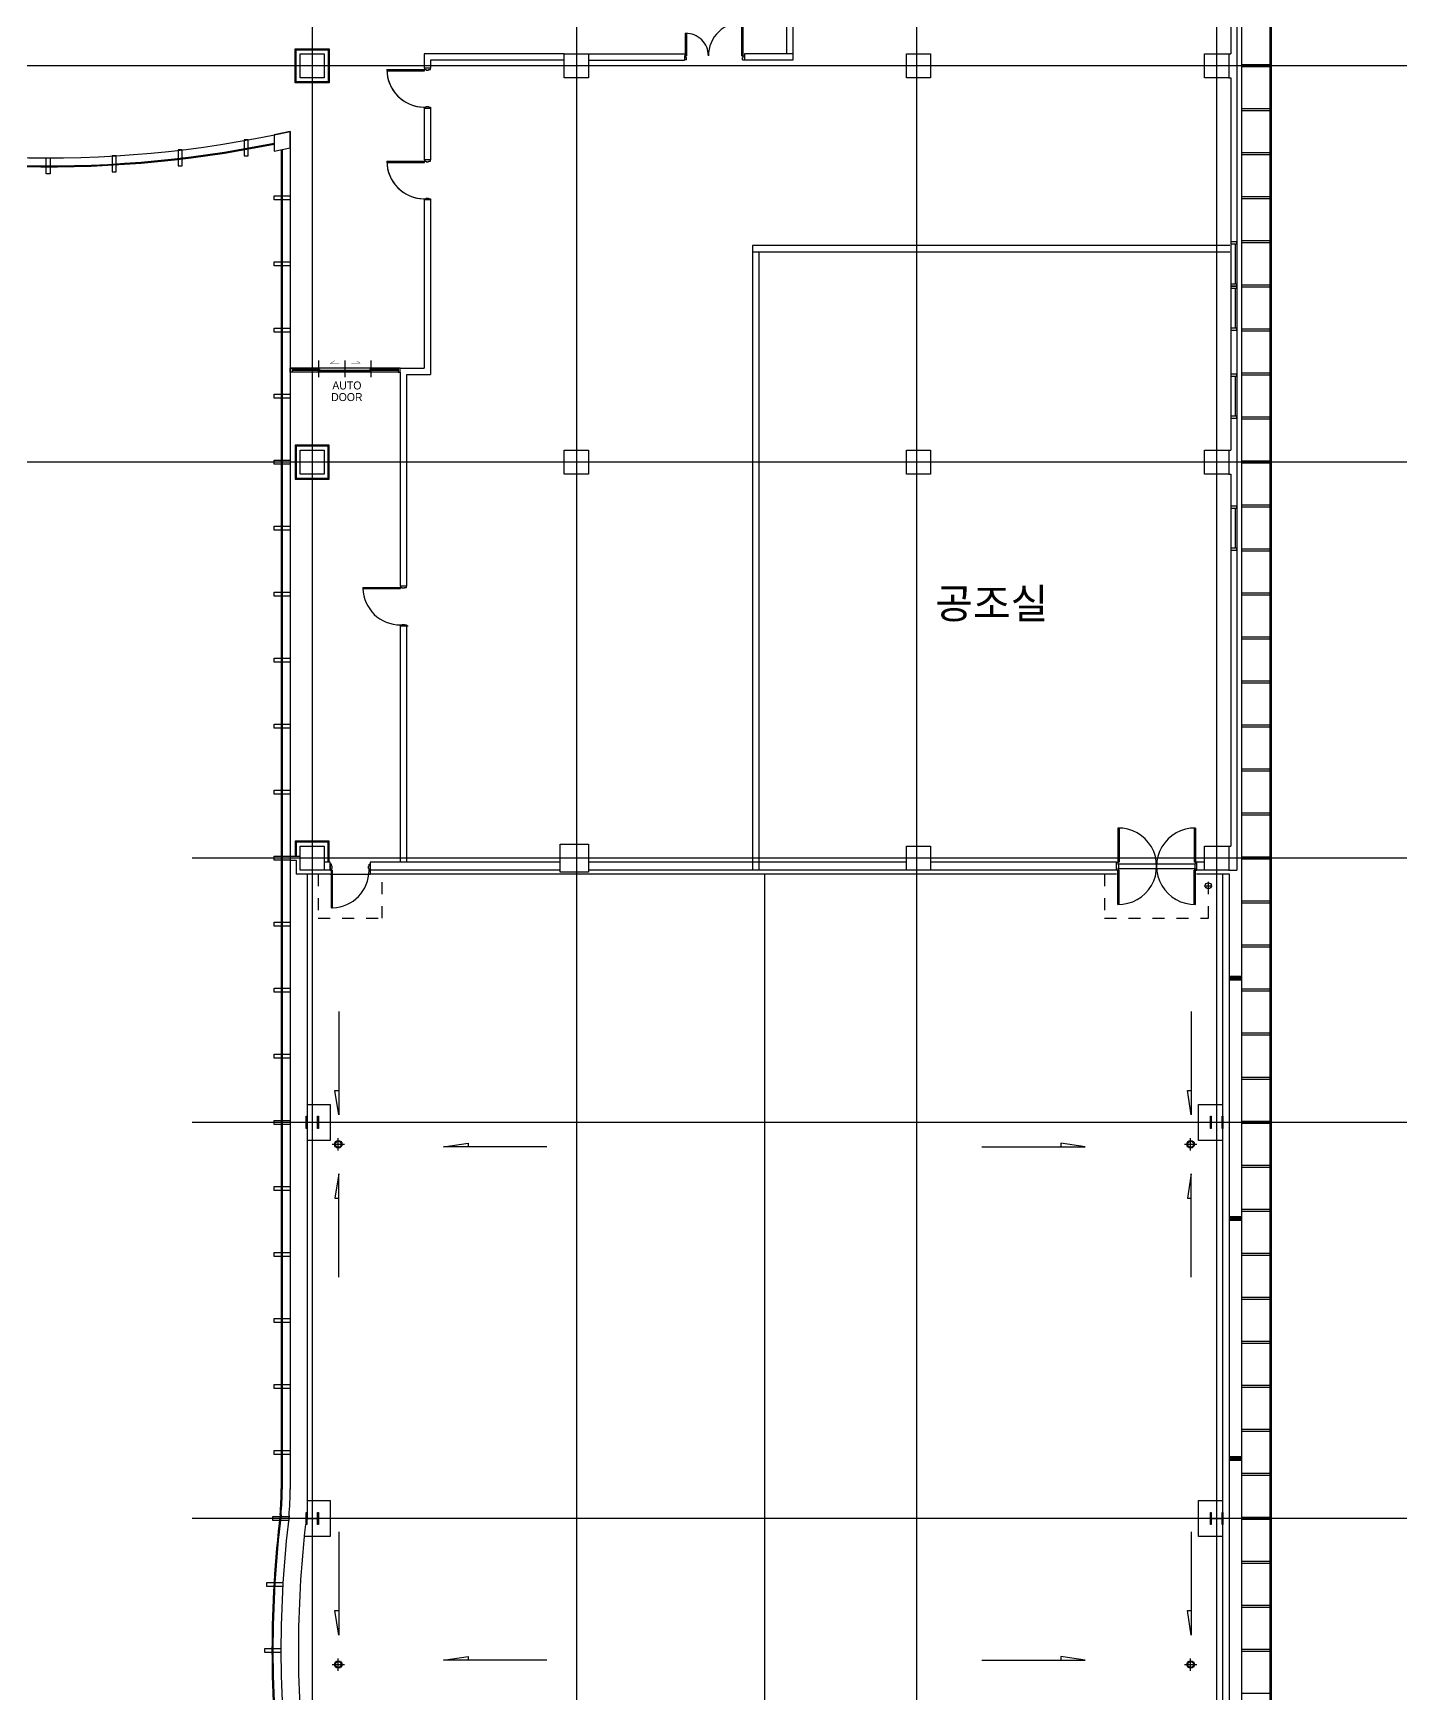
# Model space of a CAD drawing. Header units: metres. Extents: x 854089 to 1083578, y 553449 to 701949.
# Drawn here: x 964272 to 998444, y 603847 to 645344 of the extents above; entities that cross this region are included whole.
import ezdxf

# ---------------------------------------------------------------- set-up
doc = ezdxf.new("R2010")
doc.units = ezdxf.units.M
doc.header["$LTSCALE"] = 300
for name, pattern in [('3$0$HID1', [0.375, 0.25, -0.125]), ('CEN', [62, 60, -1, 0, -1]), ('HIDDEN', [2, 1, -1])]:
    doc.linetypes.add(name, pattern=pattern)
for name, color, linetype in [('0-18', 1, 'Continuous'), ('A-AL', 6, 'Continuous'), ('A-CEN', 1, 'CEN'), ('A-CEN-1', 1, 'Continuous'), ('A-CIRC', 6, 'Continuous'), ('A-CON', 2, 'Continuous'), ('A-DOR', 4, 'Continuous'), ('A-ELE-9', 9, 'Continuous'), ('A-HAT-1', 9, 'Continuous'), ('A-TXT', 3, 'Continuous'), ('A-TXT-S', 3, 'Continuous'), ('A-WAL-BLK', 3, 'Continuous'), ('A-WAL-DW', 7, 'Continuous'), ('A-WIN-GLASS', 4, 'Continuous'), ('ELE9', 9, 'Continuous'), ('KUK-WALL-DRYWALL', 4, 'Continuous'), ('KUK-WALL-FIN 1', 30, 'Continuous'), ('mk', 4, 'Continuous'), ('STEL', 3, 'Continuous'), ('STL', 3, 'Continuous'), ('TXT', 7, 'Continuous'), ('WID', 4, 'Continuous'), ('z', 9, 'Continuous'), ('외장그레이팅', 4, 'Continuous'), ('주차장배수', 3, 'Continuous'), ('특수설계 영역', 225, 'Continuous'), ('프레임', 5, 'Continuous')]:
    doc.layers.add(name, color=color, linetype=linetype)
doc.layers.add('sol-land', color=8, linetype='Continuous', lineweight=25)
doc.styles.add('GHD', font='')
doc.styles.add('돋움', font='')
doc.styles.get('GHD').set_extended_font_data('Dotum')
doc.styles.get('돋움').set_extended_font_data('Dotum')

# ---------------------------------------------------------------- blocks, each defined once
blk = doc.blocks.new('이중외피a')
at = {"layer": '외장그레이팅'}
for p, q in [((2453834, -667086, 0), (2453834, -750083, 0)), ((2453864, -667056, 0), (2453864, -750124, 0))]:
    blk.add_line(p, q, dxfattribs=at)
at = {"layer": '프레임'}
for p, q in [((2453834, -687961, 0), (2453124, -687961, 0)), ((2453834, -688011, 0), (2453124, -688011, 0)), ((2453834, -689061, 0), (2453124, -689061, 0)), ((2453834, -689111, 0), (2453124, -689111, 0)), ((2453834, -690161, 0), (2453124, -690161, 0)), ((2453834, -690211, 0), (2453124, -690211, 0)), ((2453834, -691261, 0), (2453124, -691261, 0)), ((2453834, -691311, 0), (2453124, -691311, 0)), ((2453834, -692361, 0), (2453124, -692361, 0)), ((2453834, -692411, 0), (2453124, -692411, 0)), ((2453834, -693461, 0), (2453124, -693461, 0)), ((2453834, -693511, 0), (2453124, -693511, 0)), ((2453834, -694561, 0), (2453124, -694561, 0)), ((2453834, -694611, 0), (2453124, -694611, 0)), ((2453834, -695661, 0), (2453124, -695661, 0)), ((2453834, -695711, 0), (2453124, -695711, 0)), ((2453834, -696761, 0), (2453124, -696761, 0)), ((2453834, -696811, 0), (2453124, -696811, 0)), ((2453834, -697861, 0), (2453124, -697861, 0)), ((2453834, -697911, 0), (2453124, -697911, 0)), ((2453834, -698961, 0), (2453124, -698961, 0)), ((2453834, -699011, 0), (2453124, -699011, 0)), ((2453834, -700061, 0), (2453124, -700061, 0)), ((2453834, -700111, 0), (2453124, -700111, 0)), ((2453834, -701161, 0), (2453124, -701161, 0)), ((2453834, -701211, 0), (2453124, -701211, 0)), ((2453834, -702261, 0), (2453124, -702261, 0)), ((2453834, -702311, 0), (2453124, -702311, 0)), ((2453834, -703361, 0), (2453124, -703361, 0)), ((2453834, -703411, 0), (2453124, -703411, 0)), ((2453834, -704461, 0), (2453124, -704461, 0)), ((2453834, -704511, 0), (2453124, -704511, 0)), ((2453834, -705561, 0), (2453124, -705561, 0)), ((2453834, -705611, 0), (2453124, -705611, 0)), ((2453834, -706661, 0), (2453124, -706661, 0)), ((2453834, -706711, 0), (2453124, -706711, 0)), ((2453834, -707761, 0), (2453124, -707761, 0)), ((2453834, -707811, 0), (2453124, -707811, 0)), ((2453834, -708861, 0), (2453124, -708861, 0)), ((2453834, -708911, 0), (2453124, -708911, 0)), ((2453834, -709961, 0), (2453124, -709961, 0)), ((2453834, -710011, 0), (2453124, -710011, 0)), ((2453834, -711061, 0), (2453124, -711061, 0)), ((2453834, -711111, 0), (2453124, -711111, 0)), ((2453834, -712161, 0), (2453124, -712161, 0)), ((2453834, -712211, 0), (2453124, -712211, 0)), ((2453834, -713261, 0), (2453124, -713261, 0)), ((2453834, -713311, 0), (2453124, -713311, 0)), ((2453834, -714361, 0), (2453124, -714361, 0)), ((2453834, -714411, 0), (2453124, -714411, 0)), ((2453834, -715461, 0), (2453124, -715461, 0)), ((2453834, -715511, 0), (2453124, -715511, 0)), ((2453834, -716561, 0), (2453124, -716561, 0)), ((2453834, -716611, 0), (2453124, -716611, 0)), ((2453834, -717661, 0), (2453124, -717661, 0)), ((2453834, -717711, 0), (2453124, -717711, 0)), ((2453834, -718761, 0), (2453124, -718761, 0)), ((2453834, -718811, 0), (2453124, -718811, 0)), ((2453834, -719861, 0), (2453124, -719861, 0)), ((2453834, -719911, 0), (2453124, -719911, 0)), ((2453834, -720961, 0), (2453124, -720961, 0)), ((2453834, -721011, 0), (2453124, -721011, 0)), ((2453834, -722061, 0), (2453124, -722061, 0)), ((2453834, -722111, 0), (2453124, -722111, 0)), ((2453834, -723161, 0), (2453124, -723161, 0)), ((2453834, -723211, 0), (2453124, -723211, 0)), ((2453834, -724261, 0), (2453124, -724261, 0)), ((2453834, -724311, 0), (2453124, -724311, 0)), ((2453834, -725361, 0), (2453124, -725361, 0)), ((2453834, -725411, 0), (2453124, -725411, 0)), ((2453834, -726461, 0), (2453124, -726461, 0)), ((2453834, -726511, 0), (2453124, -726511, 0)), ((2453834, -727561, 0), (2453124, -727561, 0)), ((2453834, -727611, 0), (2453124, -727611, 0)), ((2453834, -728661, 0), (2453124, -728661, 0))]:
    blk.add_line(p, q, dxfattribs=at)
blk = doc.blocks.new('door_1800_3')
at = {"layer": 'A-DOR'}
for p, q in [((754409, 467845), (754409, 466990)), ((754439, 467845), (754439, 466990)), ((756319, 467845), (756319, 466990)), ((756349, 467845), (756349, 466990)), ((754409, 466990), (754439, 466990)), ((756319, 466990), (756349, 466990)), ((754409, 466790), (754439, 466790)), ((754409, 465935), (754409, 466790)), ((754439, 465935), (754439, 466790)), ((756319, 465935), (756319, 466790)), ((756319, 466790), (756349, 466790)), ((756349, 465935), (756349, 466790))]:
    blk.add_line(p, q, dxfattribs=at)
for points in [[(754379, 466990), (754379, 466790), (754409, 466790), (754409, 466835), (754424, 466835), (754424, 466945), (754409, 466945), (754409, 466990)], [(756379, 466990), (756379, 466790), (756349, 466790), (756349, 466835), (756334, 466835), (756334, 466945), (756349, 466945), (756349, 466990)]]:
    blk.add_lwpolyline(points, close=True, dxfattribs=at)
for centre, start, end in [((754424, 466890), 269.1, 90.9), ((756334, 466890), 89.1, 270.9)]:
    blk.add_arc(centre, 955, start, end, dxfattribs=at)
at = {"layer": 'ELE9'}
for p, q in [((756349, 466945), (754409, 466945)), ((754409, 466835), (756349, 466835))]:
    blk.add_line(p, q, dxfattribs=at)
blk = doc.blocks.new('door_1000')
at = {"layer": 'A-DOR'}
for p, q in [((30, -1090), (30, -150)), ((30, -150), (60, -150)), ((60, -1090), (60, -150)), ((30, -1090), (60, -1090))]:
    blk.add_line(p, q, dxfattribs=at)
at = {"layer": 'A-DOR', "color": 5}
for points in [[(0, 0), (0, -150), (30, -150), (30, -105), (45, -105), (45, -45), (30, -45), (30, 0)], [(1000, 0), (1000, -150), (970, -150), (970, -105), (955, -105), (955, -45), (970, -45), (970, 0)]]:
    blk.add_lwpolyline(points, close=True, dxfattribs=at)
at = {"layer": 'A-DOR', "color": 1}
blk.add_arc((30, -150), 940, 271.8271, 0, dxfattribs=at)
blk = doc.blocks.new('*U27')
at = {"layer": 'STEL'}
blk.add_lwpolyline([(-25.5, -20, -0.4142136), (-7.5, -38), (-7.5, -272, -0.4142136), (-25.5, -290), (-152.5, -290), (-152.5, -310), (152.5, -310), (152.5, -290), (25.5, -290, -0.4142136), (7.5, -272), (7.5, -38, -0.4142136), (25.5, -20), (152.5, -20), (152.5, 0), (-152.5, 0), (-152.5, -20)], format="xyb", close=True, dxfattribs=at)

msp = doc.modelspace()

# ---------------------------------------------------------------- linework, layer by layer
msp.add_line((971693.4, 624326.6, 0), (972693.4, 624326.6, 0))
at = {"elevation": 0}
for points in [[(970694, 642889.2), (970294, 642804), (970294, 642395.1), (970694, 642482.3)], [(967893.4, 642029.2), (967993.4, 642029.2), (967993.4, 642429.2), (967893.4, 642429.2)], [(969543.4, 642277.4), (969643.4, 642277.4), (969643.4, 642677.4), (969543.4, 642677.4)], [(964693.4, 641829), (964593.4, 641829), (964593.4, 642229), (964693.4, 642229)], [(966243.4, 641877.9), (966343.4, 641877.9), (966343.4, 642277.9), (966243.4, 642277.9)], [(970294, 641176.7), (970294, 641276.7), (970694, 641276.7), (970694, 641176.7)], [(970294, 639526.7), (970294, 639626.7), (970694, 639626.7), (970694, 639526.7)], [(970294, 637876.7), (970294, 637976.7), (970694, 637976.7), (970694, 637876.7)], [(970294, 636226.7), (970294, 636326.7), (970694, 636326.7), (970694, 636226.7)], [(970294, 634576.7), (970294, 634676.7), (970694, 634676.7), (970694, 634576.7)], [(970294, 632926.7), (970294, 633026.7), (970694, 633026.7), (970694, 632926.7)], [(970294, 631276.7), (970294, 631376.7), (970694, 631376.7), (970694, 631276.7)], [(970294, 629626.7), (970294, 629726.7), (970694, 629726.7), (970694, 629626.7)], [(970294, 627976.7), (970294, 628076.7), (970694, 628076.7), (970694, 627976.7)], [(970294, 626326.7), (970294, 626426.7), (970694, 626426.7), (970694, 626326.7)], [(970294, 624676.7), (970294, 624776.7), (970694, 624776.7), (970694, 624676.7)], [(970294, 623026.7), (970294, 623126.7), (970694, 623126.7), (970694, 623026.7)], [(970294, 621376.7), (970294, 621476.7), (970694, 621476.7), (970694, 621376.7)], [(970294, 619726.7), (970294, 619826.7), (970694, 619826.7), (970694, 619726.7)], [(970294, 618076.7), (970294, 618176.7), (970694, 618176.7), (970694, 618076.7)], [(970294, 616426.7), (970294, 616526.7), (970694, 616526.7), (970694, 616426.7)], [(970294, 614776.7), (970294, 614876.7), (970694, 614876.7), (970694, 614776.7)], [(970294, 613126.7), (970294, 613226.7), (970694, 613226.7), (970694, 613126.7)], [(970294, 611476.6), (970294, 611576.6), (970694, 611576.6), (970694, 611476.6)], [(970294, 609826.6), (970294, 609926.6), (970694, 609926.6), (970694, 609826.6)], [(970255.6, 608176.6), (970255.6, 608276.6), (970655.6, 608276.6), (970655.6, 608176.6)], [(970110.6, 606526.7), (970110.6, 606626.7), (970510.6, 606626.7), (970510.6, 606526.7)], [(970062.4, 604876.6), (970062.4, 604976.6), (970462.4, 604976.6), (970462.4, 604876.6)]]:
    msp.add_lwpolyline(points, close=True, dxfattribs=at)
at = {"layer": '0-18', "const_width": 10, "elevation": 0}
for points in [[(971923.2, 637092.3), (971699.9, 637092.3), (971805.2, 637161.8)], [(972220.9, 637096), (972444.3, 637096), (972356.3, 637147.6)]]:
    msp.add_lwpolyline(points, dxfattribs=at)
at = {"layer": 'A-AL', "ltscale": 3}
for p, q in [((970693.4, 624776.5, 0), (970943.4, 624776.5, 0)), ((970693.4, 624676.5, 0), (970843.4, 624676.5, 0)), ((970843.4, 624676.5, 0), (970843.4, 624326.6, 0)), ((971693.4, 624326.6, 0), (970843.4, 624326.6, 0)), ((972693.4, 624426.7, 0), (972693.4, 624326.6, 0)), ((991343.4, 624326.6, 0), (972693.4, 624326.6, 0))]:
    msp.add_line(p, q, dxfattribs=at)
at = {"layer": 'A-AL', "ltscale": 3, "elevation": 0}
msp.add_lwpolyline([(915886.6, 646914.8), (909565.3, 667746.6), (994463.4, 667746.6), (994463.4, 583386.9), (973651.2, 589702.2), (973738.2, 589989.3), (994163.4, 583791.4), (994163.4, 624326.6), (993343.4, 624326.6)], dxfattribs=at)
at = {"layer": 'A-CEN'}
for p, q in [((971738.9, 617578.2, 0), (972047.9, 617578.2, 0)), ((971893.4, 617423.7, 0), (971893.4, 617732.7, 0)), ((993038.9, 617578.2, 0), (993347.9, 617578.2, 0)), ((993193.4, 617423.7, 0), (993193.4, 617732.7, 0)), ((971893.4, 604423.7, 0), (971893.4, 604732.7, 0)), ((993193.4, 604423.7, 0), (993193.4, 604732.7, 0)), ((971738.9, 604578.2, 0), (972047.9, 604578.2, 0)), ((993038.9, 604578.2, 0), (993347.9, 604578.2, 0))]:
    msp.add_line(p, q, dxfattribs=at)
at = {"layer": 'A-CEN-1', "linetype": 'Continuous'}
for p, q in [((971243.4, 681575.2), (971243.4, 575286)), ((977843.4, 681575.2), (977843.4, 575286)), ((986343.4, 681575.2), (986343.4, 575286)), ((993843.4, 681575.2), (993843.4, 575286)), ((1019023.5, 644526.6), (880541.6, 644526.6)), ((1019023.5, 634626.6), (928890, 634626.6)), ((1019023.5, 624726.6), (968243.4, 624726.6)), ((1019023.5, 618126.6), (968243.4, 618126.6)), ((1019023.5, 608226.6), (968243.4, 608226.6))]:
    msp.add_line(p, q, dxfattribs=at)
at = {"layer": 'A-CIRC', "const_width": 125, "elevation": 0}
for points in [[(994163.4, 621726.6), (994463.4, 621726.6)], [(994163.4, 615726.6), (994463.4, 615726.6)], [(994163.4, 609726.6), (994463.4, 609726.6)]]:
    msp.add_lwpolyline(points, dxfattribs=at)
at = {"layer": 'A-CIRC'}
for centre, radius in [((971893.4, 617578.2, 0), 93.7), ((971893.4, 617578.2, 0), 75), ((993193.4, 617578.2, 0), 93.7), ((993193.4, 617578.2, 0), 75), ((971893.4, 604578.2, 0), 93.7), ((971893.4, 604578.2, 0), 75), ((993193.4, 604578.2, 0), 93.7), ((993193.4, 604578.2, 0), 75)]:
    msp.add_circle(centre, radius, dxfattribs=at)
at = {"layer": 'A-CON'}
for p, q in [((978143.4, 644826.6), (978143.4, 644226.6)), ((978143.4, 644826.6), (978143.4, 644226.6)), ((977543.4, 634926.6), (978143.4, 634926.6)), ((977543.4, 634326.6), (977543.4, 634926.6)), ((977543.4, 634926.6), (978143.4, 634926.6)), ((977543.4, 634326.6), (977543.4, 634926.6)), ((978143.4, 634926.6), (978143.4, 634326.6)), ((978143.4, 634926.6), (978143.4, 634326.6)), ((978143.4, 634326.6), (977543.4, 634326.6)), ((978143.4, 634326.6), (977543.4, 634326.6))]:
    msp.add_line(p, q, dxfattribs=at)
at = {"layer": 'A-CON', "elevation": 0}
for points in [[(970943.4, 644826.6), (971543.4, 644826.6), (971543.4, 644226.6), (970943.4, 644226.6)], [(977543.4, 644826.6), (978143.4, 644826.6), (978143.4, 644226.6), (977543.4, 644226.6)], [(977543.4, 644826.5), (978143.4, 644826.5), (978143.4, 644226.5), (977543.4, 644226.5)], [(977543.4, 644826.5), (978143.4, 644826.5), (978143.4, 644226.5), (977543.4, 644226.5)], [(986093.4, 644826.7), (986693.4, 644826.7), (986693.4, 644226.7), (986093.4, 644226.7)], [(993543.4, 644826.6), (994143.4, 644826.6), (994143.4, 644226.6), (993543.4, 644226.6)], [(970943.4, 634926.6), (971543.4, 634926.6), (971543.4, 634326.6), (970943.4, 634326.6)], [(986093.4, 634926.6), (986693.4, 634926.6), (986693.4, 634326.6), (986093.4, 634326.6)], [(993543.4, 634926.6), (994143.4, 634926.6), (994143.4, 634326.6), (993543.4, 634326.6)], [(970943.4, 625026.6), (971543.4, 625026.6), (971543.4, 624426.6), (970943.4, 624426.6)], [(977443.4, 625076.6), (978143.4, 625076.6), (978143.4, 624376.6), (977443.4, 624376.6)], [(986093.4, 625026.6), (986693.4, 625026.6), (986693.4, 624426.6), (986093.4, 624426.6)], [(993543.4, 625026.6), (994143.4, 625026.6), (994143.4, 624426.6), (993543.4, 624426.6)]]:
    msp.add_lwpolyline(points, close=True, dxfattribs=at)
at = {"layer": 'A-ELE-9', "elevation": 0}
for points in [[(971128.4, 608234.1), (971128.4, 624326.6)], [(993989, 624326.6), (993989, 584027.5), (974181.5, 590038), (974240.9, 590233.8), (971980.3, 590919.8)], [(971128.4, 618576.6), (971693.4, 618576.6), (971693.4, 617676.6), (971128.4, 617676.6)], [(993989.2, 617676.6), (993393.4, 617676.6), (993393.4, 618576.6), (993989.2, 618576.6)], [(971128.4, 608676.6), (971693.4, 608676.6), (971693.4, 607776.6), (971043.6, 607776.6)], [(993989.2, 607776.6), (993393.4, 607776.6), (993393.4, 608676.6), (993989.2, 608676.6)]]:
    msp.add_lwpolyline(points, dxfattribs=at)
at = {"layer": 'A-HAT-1', "linetype": 'HIDDEN', "elevation": 0}
for points in [[(971393.4, 624326.7), (971393.4, 623226.6), (972993.4, 623226.6), (972993.4, 624326.7)], [(991043.4, 624326.7), (991043.4, 623226.6), (993643.4, 623226.6), (993643.4, 624326.7)]]:
    msp.add_lwpolyline(points, dxfattribs=at)
at = {"layer": 'A-WAL-BLK'}
for p, q in [((971693.4, 624626.6, 0), (971543.4, 624626.6, 0)), ((971693.4, 624426.6, 0), (971693.4, 624626.6, 0)), ((972693.4, 624626.6, 0), (972693.4, 624426.6, 0)), ((977443.4, 624626.6, 0), (972693.4, 624626.6, 0)), ((986093.4, 624626.6, 0), (978143.4, 624626.6, 0)), ((991343.4, 624626.6, 0), (986693.4, 624626.6, 0)), ((993543.4, 624626.6, 0), (993343.4, 624626.6, 0)), ((971693.4, 624426.6, 0), (971543.4, 624426.6, 0)), ((977443.4, 624426.6, 0), (972693.4, 624426.6, 0)), ((986093.4, 624426.6, 0), (978143.4, 624426.6, 0)), ((991343.4, 624426.6, 0), (986693.4, 624426.6, 0)), ((993543.4, 624426.6, 0), (993343.4, 624426.6, 0))]:
    msp.add_line(p, q, dxfattribs=at)
at = {"layer": 'A-WAL-DW'}
for p, q in [((994344, 667626.7, 0), (994344, 624426.6, 0)), ((994194, 650826.7, 0), (994194, 644826.7, 0)), ((983093.4, 645851.6), (983093.4, 644826.6)), ((983253.4, 645851.6), (983253.4, 644666.6)), ((974043.4, 644826.6), (974043.4, 644466.6)), ((977543.4, 644826.6), (974043.4, 644826.6)), ((974203.4, 644666.6), (974203.4, 644466.6)), ((977543.4, 644666.6), (974203.4, 644666.6)), ((978143.4, 644826.6), (980543.4, 644826.6)), ((978143.4, 644666.6), (980543.4, 644666.6)), ((983253.4, 644826.6), (982043.4, 644826.6)), ((983253.4, 644666.6), (982043.4, 644666.6)), ((994144, 644826.7, 0), (994194, 644826.7, 0)), ((994144, 644226.7, 0), (994194, 644226.7, 0)), ((994194, 644226.7, 0), (994194, 634926.7, 0)), ((974043.4, 641176.6), (974043.4, 636976.6)), ((974203.4, 641176.6), (974203.4, 636816.6)), ((982243.4, 640036.6), (982243.4, 624426.7)), ((994173.4, 640036.6), (982243.4, 640036.6)), ((982243.4, 639876.6), (994173.4, 639876.6)), ((982403.4, 639876.6), (982403.4, 624426.7)), ((973443.4, 636976.6), (974043.4, 636976.6)), ((973443.4, 636876.6), (973443.4, 631526.6)), ((973603.4, 636816.6), (974203.4, 636816.6)), ((973603.4, 636816.6), (973603.4, 631526.6)), ((994144, 634926.7, 0), (994194, 634926.7, 0)), ((994144, 634326.7, 0), (994194, 634326.7, 0)), ((994194, 634326.7, 0), (994194, 625026.7, 0)), ((973443.4, 630526.6), (973443.4, 624626.7)), ((973603.4, 630526.6), (973603.4, 624626.7)), ((994144, 625026.7, 0), (994194, 625026.7, 0)), ((994143.4, 624426.6, 0), (994344, 624426.6, 0))]:
    msp.add_line(p, q, dxfattribs=at)
at = {"layer": 'A-WIN-GLASS', "color": 9}
for p, q in [((970694, 642889.2, 0), (970694, 608963.3, 0)), ((971088.4, 608074.1, 0), (971075.9, 608074.1, 0))]:
    msp.add_line(p, q, dxfattribs=at)
at = {"layer": 'A-WIN-GLASS'}
for p, q in [((970470, 642433.5, 0), (970470, 608963.8, 0)), ((970494, 642438.7, 0), (970494, 608963.7, 0)), ((994194, 640076.6, 0), (994194, 639076.6, 0)), ((994304, 640076.6, 0), (994304, 639076.6, 0)), ((994344, 640076.6, 0), (994344, 639076.6, 0)), ((994194, 638976.6, 0), (994194, 637976.6, 0)), ((994304, 638976.6, 0), (994304, 637976.6, 0)), ((994344, 638976.6, 0), (994344, 637976.6, 0)), ((994194, 636776.6, 0), (994194, 635776.6, 0)), ((994304, 636776.6, 0), (994304, 635776.6, 0)), ((994344, 636776.6, 0), (994344, 635776.6, 0)), ((994194, 633476.6, 0), (994194, 632476.6, 0)), ((994304, 633476.6, 0), (994304, 632476.6, 0)), ((994344, 633476.6, 0), (994344, 632476.6, 0))]:
    msp.add_line(p, q, dxfattribs=at)
at = {"layer": 'A-WIN-GLASS', "elevation": 0}
for points in [[(994344, 640126.6), (994194, 640126.6), (994194, 640076.6), (994344, 640076.6)], [(994344, 639076.6), (994194, 639076.6), (994194, 639026.6), (994344, 639026.6)], [(994344, 639026.6), (994194, 639026.6), (994194, 638976.6), (994344, 638976.6)], [(994344, 637976.6), (994194, 637976.6), (994194, 637926.6), (994344, 637926.6)], [(994344, 636826.6), (994194, 636826.6), (994194, 636776.6), (994344, 636776.6)], [(994344, 635776.6), (994194, 635776.6), (994194, 635726.6), (994344, 635726.6)], [(994344, 633526.6), (994194, 633526.6), (994194, 633476.6), (994344, 633476.6)], [(994344, 632476.6), (994194, 632476.6), (994194, 632426.6), (994344, 632426.6)]]:
    msp.add_lwpolyline(points, close=True, dxfattribs=at)
at = {"layer": 'A-WIN-GLASS', "color": 9}
for centre, radius, start, end in [((964643, 670231.3, 0), 28003.7, 253.71666, 282.47882), ((963214, 608966.6, 0), 7480, 354.86308, 0), ((998743.4, 604926.6, 0), 28281, 173.15575, 186.84425), ((998743.4, 604926.6, 0), 27846, 173.50985, 186.49015)]:
    msp.add_arc(centre, radius, start, end, dxfattribs=at)
at = {"layer": 'A-WIN-GLASS'}
for centre, radius, start, end in [((964643.4, 670226.6, 0), 28223, 254.31574, 281.54932), ((964643.4, 670226.6, 0), 28199, 254.31577, 281.55929), ((963214, 608966.6, 0), 7256, 354.86308, 0), ((963214, 608966.6, 0), 7280, 354.86308, 0), ((998743.4, 604926.6, 0), 28505, 173.15575, 186.84425), ((998743.4, 604926.6, 0), 28481, 173.15575, 186.84425)]:
    msp.add_arc(centre, radius, start, end, dxfattribs=at)
at = {"layer": 'KUK-WALL-DRYWALL', "elevation": 0}
for points in [[(970843.4, 644926.6), (971643.4, 644926.6), (971643.4, 644126.6), (970843.4, 644126.6)], [(971643.4, 635026.6), (970843.4, 635026.6), (970843.4, 634226.6), (971643.4, 634226.6)]]:
    msp.add_lwpolyline(points, close=True, dxfattribs=at)
msp.add_lwpolyline([(971643.4, 624626.7), (971643.4, 625126.6), (970843.4, 625126.6), (970843.4, 624776.5)], dxfattribs=at)
at = {"layer": 'KUK-WALL-FIN 1', "elevation": 0}
for points in [[(970818.4, 644951.6), (971668.4, 644951.6), (971668.4, 644101.6), (970818.4, 644101.6)], [(971668.4, 635051.6), (970818.4, 635051.6), (970818.4, 634201.6), (971668.4, 634201.6)]]:
    msp.add_lwpolyline(points, close=True, dxfattribs=at)
msp.add_lwpolyline([(971668.4, 624626.7), (971668.4, 625151.6), (970818.4, 625151.6), (970818.4, 624776.5)], dxfattribs=at)
at = {"layer": 'mk', "elevation": 0}
for points in [[(971905.1, 620896.6), (971905.1, 618314.1), (971811, 618925.6), (971905.1, 618925.6)], [(993205.1, 620896.6), (993205.1, 618314.1), (993111, 618925.6), (993205.1, 618925.6)], [(977108.2, 617511.6), (974525.7, 617511.6), (975137.2, 617605.7), (975137.2, 617511.6)], [(987978.6, 617511.6), (990561.1, 617511.6), (989949.5, 617605.7), (989949.5, 617511.6)], [(971905.1, 614259.8), (971905.1, 616842.2), (971811, 616230.7), (971905.1, 616230.7)], [(993205.1, 614259.8), (993205.1, 616842.2), (993111, 616230.7), (993205.1, 616230.7)], [(971905.1, 607896.6), (971905.1, 605314.1), (971811, 605925.6), (971905.1, 605925.6)], [(993205.1, 607896.6), (993205.1, 605314.1), (993111, 605925.6), (993205.1, 605925.6)], [(977108.2, 604685), (974525.7, 604685), (975137.2, 604779), (975137.2, 604685)], [(987978.6, 604685), (990561.1, 604685), (989949.5, 604779), (989949.5, 604685)]]:
    msp.add_lwpolyline(points, dxfattribs=at)
at = {"layer": 'sol-land'}
msp.add_line((982543.4, 624326.6, 0), (982543.4, 598426.6, 0), dxfattribs=at)
at = {"layer": 'WID'}
for p, q in [((971404.8, 637165.3, 0), (971404.8, 636746.6, 0)), ((972054.8, 637165.3, 0), (972054.8, 636746.6, 0)), ((972704.8, 637165.3, 0), (972704.8, 636746.6, 0)), ((973393.4, 636976.6, 0), (970694, 636976.6, 0)), ((973393.4, 636876.6, 0), (970694, 636876.6, 0)), ((971424.8, 636946.6, 0), (970744, 636946.6, 0)), ((970744, 636926.6, 0), (973393.4, 636926.6, 0)), ((970744, 636926.6, 0), (973393.4, 636926.6, 0)), ((971384.8, 636906.6, 0), (971384.8, 636926.6, 0)), ((972724.8, 636906.6, 0), (971384.8, 636906.6, 0)), ((971424.8, 636946.6, 0), (971424.8, 636926.6, 0)), ((972684.8, 636946.6, 0), (973393.4, 636946.6, 0)), ((972684.8, 636946.6, 0), (973393.4, 636946.6, 0)), ((972684.8, 636946.6, 0), (972684.8, 636926.6, 0)), ((972724.8, 636906.6, 0), (972724.8, 636926.6, 0))]:
    msp.add_line(p, q, dxfattribs=at)
at = {"layer": 'WID', "elevation": 0}
for points in [[(970744, 636976.6), (970744, 636876.6), (970694, 636876.6), (970694, 636976.6)], [(973393.4, 636976.6), (973393.4, 636876.6), (973443.4, 636876.6), (973443.4, 636976.6)]]:
    msp.add_lwpolyline(points, close=True, dxfattribs=at)
at = {"layer": 'z', "color": 4}
for p, q in [((980572.8, 644776.6), (980572.8, 645341.5)), ((980608, 644776.6), (980608, 645340.8)), ((981978.8, 644776.6), (981978.8, 645611.6)), ((982014, 644776.6), (982014, 645610.8)), ((974203.4, 644466.6), (974043.4, 644466.6)), ((974198.4, 644466.6), (974048.4, 644466.6)), ((974048.4, 644466.6), (974048.4, 644436.6)), ((974198.4, 644466.6), (974048.4, 644466.6)), ((974048.4, 644466.6), (974048.4, 644436.6)), ((974198.4, 644436.6), (974198.4, 644466.6)), ((974198.4, 644436.6), (974198.4, 644466.6)), ((980572.8, 644776.6), (980543.4, 644776.6)), ((980543.4, 644776.6), (980543.4, 644676.6)), ((980543.4, 644776.6), (980543.4, 644676.6)), ((980593.3, 644676.6), (980543.4, 644676.6)), ((980572.8, 644740.7), (980572.8, 644776.6)), ((980608, 644776.6), (980572.8, 644776.6)), ((980593.3, 644740.7), (980572.8, 644740.7)), ((980593.3, 644676.6), (980593.3, 644740.7)), ((981978.8, 644776.6), (982014, 644776.6)), ((981993.5, 644676.6), (981993.5, 644740.7)), ((981993.5, 644740.7), (982014, 644740.7)), ((981993.5, 644676.6), (982043.4, 644676.6)), ((982014, 644740.7), (982014, 644776.6)), ((982014, 644776.6), (982043.4, 644776.6)), ((982043.4, 644826.6), (982043.4, 644666.6)), ((973108.4, 644436.6), (974048.4, 644436.6)), ((973108.4, 644436.6), (974048.4, 644436.6)), ((973108.4, 644406.6), (974048.4, 644406.6)), ((973108.4, 644406.6), (974048.4, 644406.6)), ((973128.4, 644406.6), (973128.4, 644436.6)), ((973128.4, 644406.6), (973128.4, 644436.6)), ((974048.4, 644406.6), (974048.4, 644436.6)), ((974048.4, 644436.6), (974093.4, 644436.6)), ((974048.4, 644436.6), (974093.4, 644436.6)), ((974093.4, 644436.6), (974093.4, 644421.6)), ((974093.4, 644436.6), (974093.4, 644421.6)), ((974093.4, 644421.6), (974153.4, 644421.6)), ((974093.4, 644421.6), (974153.4, 644421.6)), ((974153.4, 644421.6), (974153.4, 644436.6)), ((974153.4, 644436.6), (974198.4, 644436.6)), ((974153.4, 644421.6), (974153.4, 644436.6)), ((974153.4, 644436.6), (974198.4, 644436.6)), ((974043.4, 643466.6), (974043.4, 642176.6)), ((974203.4, 643466.6), (974043.4, 643466.6)), ((974048.4, 643466.6), (974048.4, 643496.6)), ((974048.4, 643496.6), (974093.4, 643496.6)), ((974048.4, 643466.6), (974048.4, 643496.6)), ((974048.4, 643496.6), (974093.4, 643496.6)), ((974198.4, 643466.6), (974048.4, 643466.6)), ((974198.4, 643466.6), (974048.4, 643466.6)), ((974093.4, 643496.6), (974093.4, 643511.6)), ((974093.4, 643511.6), (974153.4, 643511.6)), ((974093.4, 643496.6), (974093.4, 643511.6)), ((974093.4, 643511.6), (974153.4, 643511.6)), ((974153.4, 643511.6), (974153.4, 643496.6)), ((974153.4, 643511.6), (974153.4, 643496.6)), ((974153.4, 643496.6), (974198.4, 643496.6)), ((974153.4, 643496.6), (974198.4, 643496.6)), ((974198.4, 643496.6), (974198.4, 643466.6)), ((974198.4, 643496.6), (974198.4, 643466.6)), ((974203.4, 643466.6), (974203.4, 642176.6)), ((973108.4, 642146.6), (974048.4, 642146.6)), ((973108.4, 642146.6), (974048.4, 642146.6)), ((973108.4, 642116.6), (974048.4, 642116.6)), ((973108.4, 642116.6), (974048.4, 642116.6)), ((973128.4, 642116.6), (973128.4, 642146.6)), ((973128.4, 642116.6), (973128.4, 642146.6)), ((974203.4, 642176.6), (974043.4, 642176.6)), ((974198.4, 642176.6), (974048.4, 642176.6)), ((974048.4, 642176.6), (974048.4, 642146.6)), ((974198.4, 642176.6), (974048.4, 642176.6)), ((974048.4, 642176.6), (974048.4, 642146.6)), ((974048.4, 642116.6), (974048.4, 642146.6)), ((974048.4, 642146.6), (974093.4, 642146.6)), ((974048.4, 642146.6), (974093.4, 642146.6)), ((974093.4, 642146.6), (974093.4, 642131.6)), ((974093.4, 642146.6), (974093.4, 642131.6)), ((974093.4, 642131.6), (974153.4, 642131.6)), ((974093.4, 642131.6), (974153.4, 642131.6)), ((974153.4, 642131.6), (974153.4, 642146.6)), ((974153.4, 642146.6), (974198.4, 642146.6)), ((974153.4, 642131.6), (974153.4, 642146.6)), ((974153.4, 642146.6), (974198.4, 642146.6)), ((974198.4, 642146.6), (974198.4, 642176.6)), ((974198.4, 642146.6), (974198.4, 642176.6)), ((974203.4, 641176.6), (974043.4, 641176.6)), ((974048.4, 641176.6), (974048.4, 641206.6)), ((974048.4, 641206.6), (974093.4, 641206.6)), ((974048.4, 641176.6), (974048.4, 641206.6)), ((974048.4, 641206.6), (974093.4, 641206.6)), ((974198.4, 641176.6), (974048.4, 641176.6)), ((974198.4, 641176.6), (974048.4, 641176.6)), ((974093.4, 641206.6), (974093.4, 641221.6)), ((974093.4, 641221.6), (974153.4, 641221.6)), ((974093.4, 641206.6), (974093.4, 641221.6)), ((974093.4, 641221.6), (974153.4, 641221.6)), ((974153.4, 641221.6), (974153.4, 641206.6)), ((974153.4, 641221.6), (974153.4, 641206.6)), ((974153.4, 641206.6), (974198.4, 641206.6)), ((974153.4, 641206.6), (974198.4, 641206.6)), ((974198.4, 641206.6), (974198.4, 641176.6)), ((974198.4, 641206.6), (974198.4, 641176.6)), ((972508.4, 631496.6), (973448.4, 631496.6)), ((972508.4, 631496.6), (972508.4, 631466.6)), ((972508.4, 631466.6), (973448.4, 631466.6)), ((973603.4, 631526.6), (973443.4, 631526.6)), ((973598.4, 631526.6), (973448.4, 631526.6)), ((973448.4, 631526.6), (973448.4, 631496.6)), ((973448.4, 631496.6), (973448.4, 631466.6)), ((973448.4, 631496.6), (973493.4, 631496.6)), ((973493.4, 631496.6), (973493.4, 631481.6)), ((973493.4, 631481.6), (973553.4, 631481.6)), ((973553.4, 631481.6), (973553.4, 631496.6)), ((973553.4, 631496.6), (973598.4, 631496.6)), ((973598.4, 631496.6), (973598.4, 631526.6)), ((973643.4, 630526.6), (973443.4, 630526.6)), ((973448.4, 630526.6), (973448.4, 630556.6)), ((973448.4, 630556.6), (973493.4, 630556.6)), ((973598.4, 630526.6), (973448.4, 630526.6)), ((973493.4, 630556.6), (973493.4, 630571.6)), ((973493.4, 630571.6), (973553.4, 630571.6)), ((973553.4, 630571.6), (973553.4, 630556.6)), ((973553.4, 630556.6), (973598.4, 630556.6)), ((973598.4, 630556.6), (973598.4, 630526.6))]:
    msp.add_line(p, q, dxfattribs=at)
for centre, radius, start, end in [((980578.8, 644776.6), 565, 0, 90.60846), ((981978.8, 644776.6), 835, 87.58091, 180), ((974048.4, 644436.6), 940, 180, 268.1729), ((974048.4, 644436.6), 940, 180, 270), ((974048.4, 642146.6), 940, 180, 268.1729), ((974048.4, 642146.6), 940, 180, 270), ((973448.4, 631496.6), 940, 181.8271, 270)]:
    msp.add_arc(centre, radius, start, end, dxfattribs=at)
at = {"layer": '주차장배수', "color": 4}
for p, q in [((993632.9, 624135.1, 0), (993632.9, 623942.9, 0)), ((993535.3, 624039, 0), (993730.6, 624039, 0))]:
    msp.add_line(p, q, dxfattribs=at)
msp.add_circle((993632.9, 624039, 0), 75, dxfattribs=at)
at = {"layer": '프레임'}
for p, q in [((995173.4, 644551.6, 0), (994463.4, 644551.6, 0)), ((995173.4, 644501.6, 0), (994463.4, 644501.6, 0)), ((995173.4, 643451.6, 0), (994463.4, 643451.6, 0)), ((995173.4, 643401.6, 0), (994463.4, 643401.6, 0)), ((995173.4, 642351.6, 0), (994463.4, 642351.6, 0)), ((995173.4, 642301.6, 0), (994463.4, 642301.6, 0)), ((995173.4, 641251.6, 0), (994463.4, 641251.6, 0)), ((995173.4, 641201.6, 0), (994463.4, 641201.6, 0)), ((995173.4, 640151.6, 0), (994463.4, 640151.6, 0)), ((995173.4, 640101.6, 0), (994463.4, 640101.6, 0)), ((995173.4, 639051.6, 0), (994463.4, 639051.6, 0)), ((995173.4, 639001.6, 0), (994463.4, 639001.6, 0)), ((995173.4, 637951.6, 0), (994463.4, 637951.6, 0)), ((995173.4, 637901.6, 0), (994463.4, 637901.6, 0)), ((995173.4, 636851.6, 0), (994463.4, 636851.6, 0)), ((995173.4, 636801.6, 0), (994463.4, 636801.6, 0)), ((995173.4, 635751.6, 0), (994463.4, 635751.6, 0)), ((995173.4, 635701.6, 0), (994463.4, 635701.6, 0)), ((995173.4, 634651.6, 0), (994463.4, 634651.6, 0)), ((995173.4, 634601.6, 0), (994463.4, 634601.6, 0)), ((995173.4, 633551.6, 0), (994463.4, 633551.6, 0)), ((995173.4, 633501.6, 0), (994463.4, 633501.6, 0)), ((995173.4, 632451.6, 0), (994463.4, 632451.6, 0)), ((995173.4, 632401.6, 0), (994463.4, 632401.6, 0)), ((995173.4, 631351.6, 0), (994463.4, 631351.6, 0)), ((995173.4, 631301.6, 0), (994463.4, 631301.6, 0)), ((995173.4, 630251.6, 0), (994463.4, 630251.6, 0)), ((995173.4, 630201.6, 0), (994463.4, 630201.6, 0)), ((995173.4, 629151.6, 0), (994463.4, 629151.6, 0)), ((995173.4, 629101.6, 0), (994463.4, 629101.6, 0)), ((995173.4, 628051.6, 0), (994463.4, 628051.6, 0)), ((995173.4, 628001.6, 0), (994463.4, 628001.6, 0)), ((995173.4, 626951.6, 0), (994463.4, 626951.6, 0)), ((995173.4, 626901.6, 0), (994463.4, 626901.6, 0)), ((995173.4, 625851.6, 0), (994463.4, 625851.6, 0)), ((995173.4, 625801.6, 0), (994463.4, 625801.6, 0)), ((995173.4, 624751.6, 0), (994463.4, 624751.6, 0)), ((995173.4, 624701.6, 0), (994463.4, 624701.6, 0)), ((995173.4, 623651.6, 0), (994463.4, 623651.6, 0)), ((995173.4, 623601.6, 0), (994463.4, 623601.6, 0)), ((995173.4, 622551.6, 0), (994463.4, 622551.6, 0)), ((995173.4, 622501.6, 0), (994463.4, 622501.6, 0)), ((995173.4, 621451.6, 0), (994463.4, 621451.6, 0)), ((995173.4, 621401.6, 0), (994463.4, 621401.6, 0)), ((995173.4, 620351.6, 0), (994463.4, 620351.6, 0)), ((995173.4, 620301.6, 0), (994463.4, 620301.6, 0)), ((995173.4, 619251.6, 0), (994463.4, 619251.6, 0)), ((995173.4, 619201.6, 0), (994463.4, 619201.6, 0)), ((995173.4, 618151.6, 0), (994463.4, 618151.6, 0)), ((995173.4, 618101.6, 0), (994463.4, 618101.6, 0)), ((995173.4, 617051.6, 0), (994463.4, 617051.6, 0)), ((995173.4, 617001.6, 0), (994463.4, 617001.6, 0)), ((995173.4, 615951.6, 0), (994463.4, 615951.6, 0)), ((995173.4, 615901.6, 0), (994463.4, 615901.6, 0)), ((995173.4, 614851.6, 0), (994463.4, 614851.6, 0)), ((995173.4, 614801.6, 0), (994463.4, 614801.6, 0)), ((995173.4, 613751.6, 0), (994463.4, 613751.6, 0)), ((995173.4, 613701.6, 0), (994463.4, 613701.6, 0)), ((995173.4, 612651.6, 0), (994463.4, 612651.6, 0)), ((995173.4, 612601.6, 0), (994463.4, 612601.6, 0)), ((995173.4, 611551.6, 0), (994463.4, 611551.6, 0)), ((995173.4, 611501.6, 0), (994463.4, 611501.6, 0)), ((995173.4, 610451.6, 0), (994463.4, 610451.6, 0)), ((995173.4, 610401.6, 0), (994463.4, 610401.6, 0)), ((995173.4, 609351.6, 0), (994463.4, 609351.6, 0)), ((995173.4, 609301.6, 0), (994463.4, 609301.6, 0)), ((995173.4, 608251.6, 0), (994463.4, 608251.6, 0)), ((995173.4, 608201.6, 0), (994463.4, 608201.6, 0)), ((995173.4, 607151.6, 0), (994463.4, 607151.6, 0)), ((995173.4, 607101.6, 0), (994463.4, 607101.6, 0)), ((995173.4, 606051.6, 0), (994463.4, 606051.6, 0)), ((995173.4, 606001.6, 0), (994463.4, 606001.6, 0)), ((995173.4, 604951.6, 0), (994463.4, 604951.6, 0)), ((995173.4, 604951.6, 0), (994463.4, 604951.6, 0)), ((995173.4, 604901.6, 0), (994463.4, 604901.6, 0)), ((995173.4, 604901.6, 0), (994463.4, 604901.6, 0)), ((995173.4, 603851.6, 0), (994463.4, 603851.6, 0))]:
    msp.add_line(p, q, dxfattribs=at)

# ---------------------------------------------------------------- block references
msp.add_blockref('이중외피a', (-1458661, 1332512.7))
at = {"layer": 'A-TXT-S'}
msp.add_blockref('door_1000', (971693.4, 624576.7, 0), dxfattribs=at)
at = {"layer": 'STL', "xscale": -1}
for p, rotation in [((971088.4, 618126.6, 0), 89.99999978655657), ((993998.4, 618126.6, 0), 269.9999997865566), ((971088.4, 608226.6, 0), 89.99999978655657), ((993998.4, 608226.6, 0), 269.9999997865566)]:
    msp.add_blockref('*U27', p, dxfattribs=dict(at, rotation=rotation))
at = {"layer": '특수설계 영역', "linetype": '3$0$HID1', "rotation": 179.9999997198555}
msp.add_blockref('door_1800_3', (1747722.8, 1091416.9), dxfattribs=at)

# ---------------------------------------------------------------- texts
at = {"layer": 'A-TXT', "color": 3, "style": '돋움'}
msp.add_text('공조실', height=750, rotation=0.00001, dxfattribs=at).set_placement((986812.4, 630720.1))
at = {"layer": 'TXT', "style": 'GHD'}
for s, p in [('AUTO ', (971746.6, 636441.2, 0)), ('DOOR', (971716.6, 636151.2, 0))]:
    msp.add_text(s, height=200, dxfattribs=at).set_placement(p)

doc.saveas('drawing.dxf')
